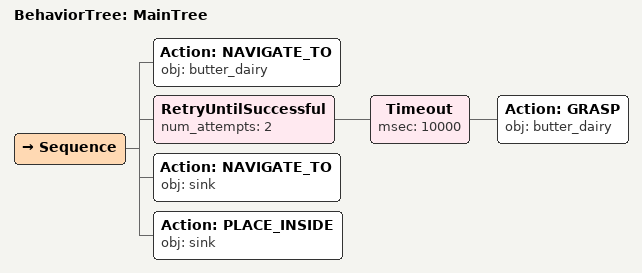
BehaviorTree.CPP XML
<root main_tree_to_execute="MainTree">
  <BehaviorTree ID="MainTree">
    <Sequence>
      <!-- Navigate to butter_dairy -->
      <Action ID="NAVIGATE_TO" obj="butter_dairy" />
      <!-- Retry GRASP butter_dairy up to 2 attempts -->
      <RetryUntilSuccessful num_attempts="2">
        <!-- Timeout: GRASP butter_dairy within 10s -->
        <Timeout msec="10000">
          <!-- Grasp butter_dairy -->
          <Action ID="GRASP" obj="butter_dairy" />
        </Timeout>
      </RetryUntilSuccessful>
      <!-- Navigate to sink -->
      <Action ID="NAVIGATE_TO" obj="sink" />
      <!-- Place inside sink -->
      <Action ID="PLACE_INSIDE" obj="sink" />
    </Sequence>
  </BehaviorTree>
</root>
